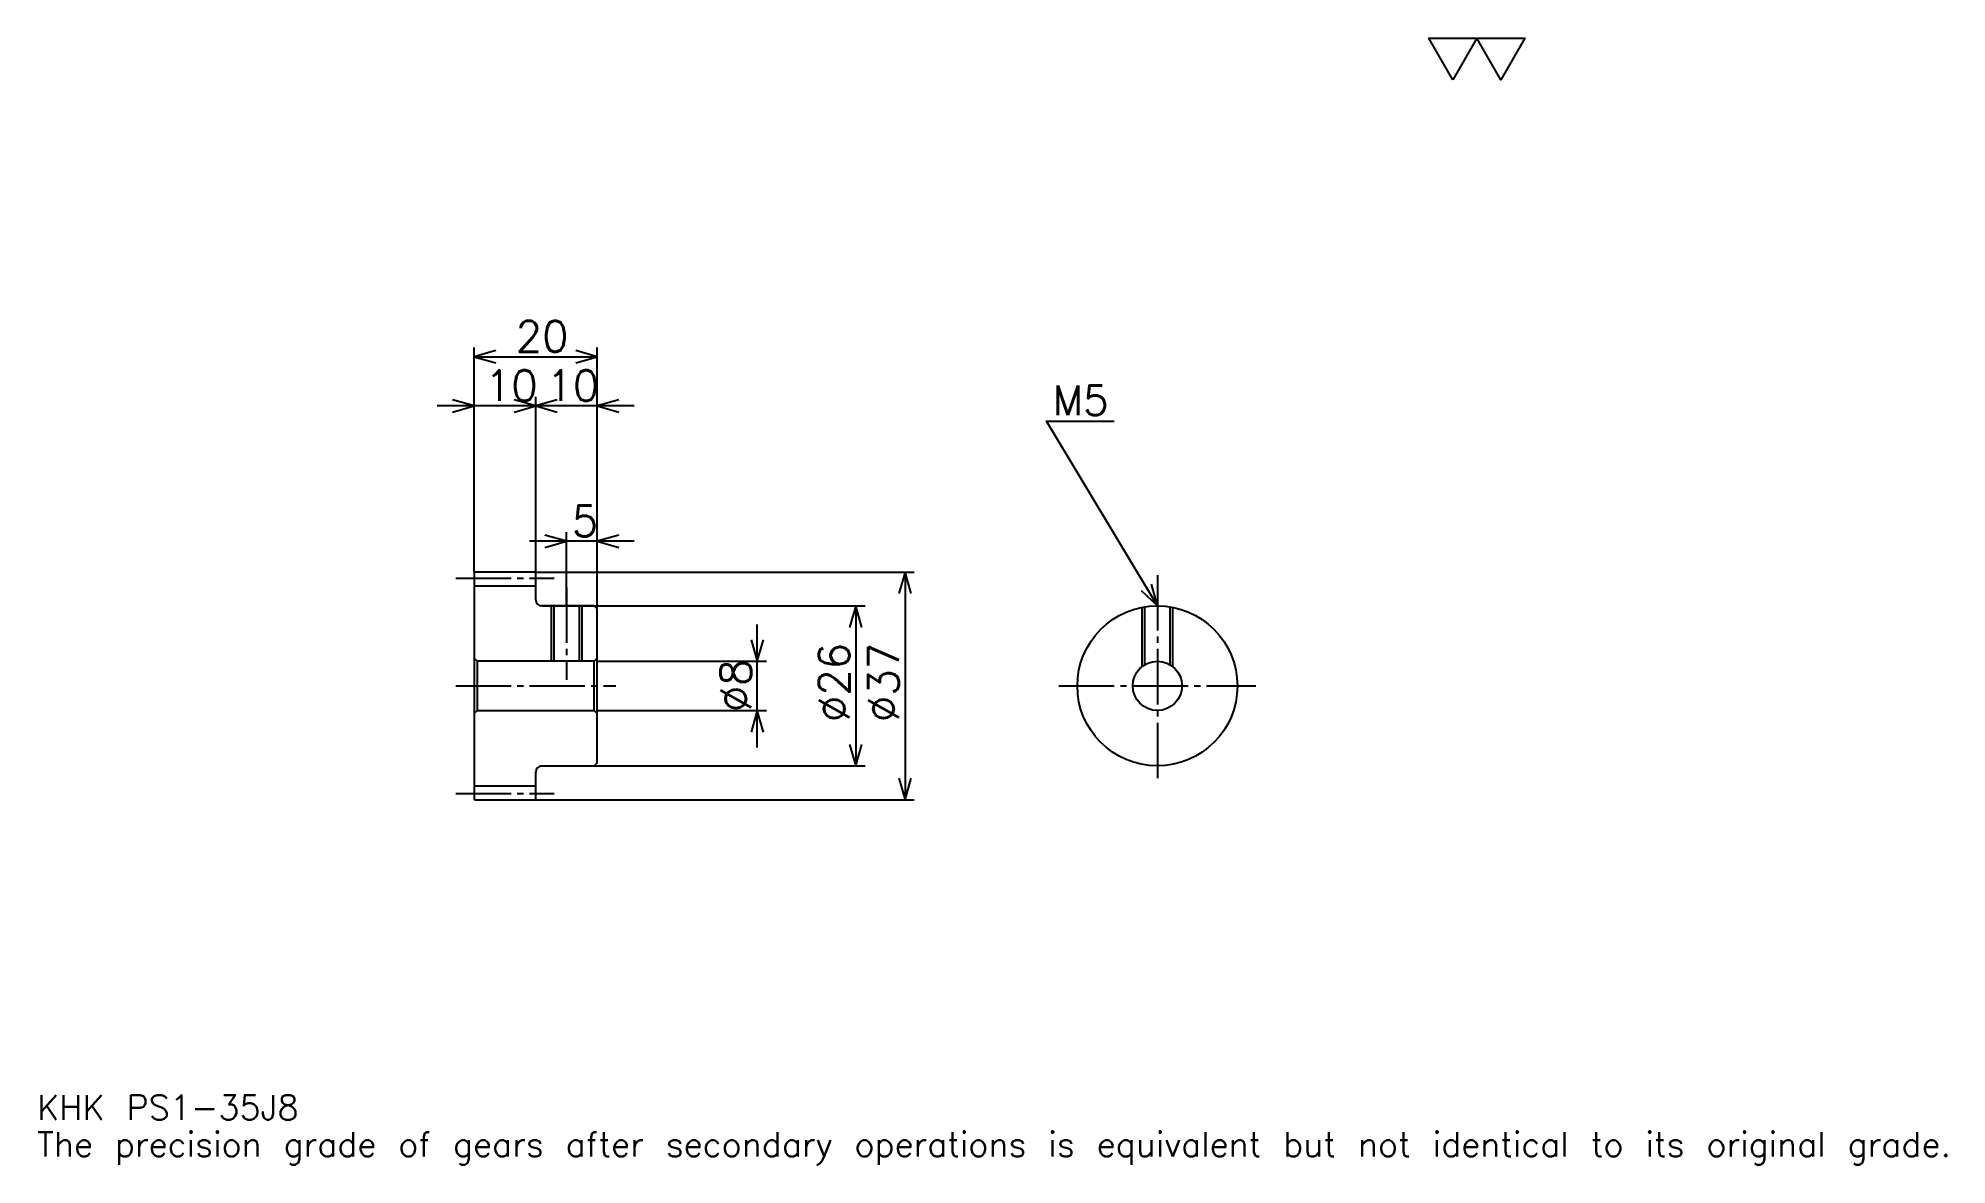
# Model space of a CAD drawing. Extents: x 10 to 320, y 4 to 187.
import ezdxf

# ---------------------------------------------------------------- set-up
doc = ezdxf.new("R2010")
doc.units = 0
doc.linetypes.add('DASHDOT', pattern=[12, 9, -1, 1, -1])
doc.layers.get('0').update_dxf_attribs({"linetype": 'CONTINUOUS'})
doc.layers.add('DASHDOT', color=6, linetype='DASHDOT')
doc.styles.add('KANJI', font='TXT', dxfattribs={"bigfont": 'BIGFONT'})

msp = doc.modelspace()

# ---------------------------------------------------------------- linework, layer by layer
at = {"color": 5}
for p, q in [((81, 100), (81, 136.5)), ((101, 100), (101, 136.5)), ((81, 135), (101, 135)), ((91, 100), (91, 128.5)), ((97, 127), (75, 127)), ((107, 127), (85, 127)), ((96, 100), (96, 106.5)), ((107, 105), (90, 105)), ((81, 99.900002), (81, 100)), ((90.900002, 100), (101, 100)), ((91, 99.900002), (91, 100)), ((96, 94.5), (96, 100)), ((101, 100), (152.5, 100)), ((101, 94), (101, 100)), ((151, 100), (151, 63)), ((92, 94.5), (101, 94.5)), ((101, 94.5), (144.5, 94.5)), ((143, 94.5), (143, 68.5)), ((127, 71.5), (127, 91.5)), ((101, 85.5), (128.5, 85.5)), ((101, 77.5), (128.5, 77.5)), ((92, 68.5), (101, 68.5)), ((101, 68.5), (144.5, 68.5)), ((90.900002, 63), (101, 63)), ((101, 63), (152.5, 63))]:
    msp.add_line(p, q, dxfattribs=at)
at = {"color": 4}
for p, q in [((81, 97.75), (91, 97.75)), ((81.5, 85.5), (81.5, 77.5)), ((100.5, 85.5), (101, 86)), ((100.5, 77.5), (101, 77)), ((81, 65.25), (91, 65.25))]:
    msp.add_line(p, q, dxfattribs=at)
at = {"color": 7}
msp.add_lwpolyline([(240, 180), (236.100006, 186.759995), (251.699997, 186.759995), (247.800003, 180), (243.899994, 186.759995), (240, 180)], dxfattribs=at)
at = {"color": 5}
for points in [[(84.5, 136), (81, 135), (84.5, 134)], [(97.5, 134), (101, 135), (97.5, 136)], [(77.5, 126), (81, 127), (77.5, 128)], [(87.5, 126), (91, 127), (87.5, 128)], [(94.5, 128), (91, 127), (94.5, 126)], [(104.5, 128), (101, 127), (104.5, 126)], [(192, 94.5), (174, 124.5), (185, 124.5)], [(92.5, 104), (96, 105), (92.5, 106)], [(104.5, 106), (101, 105), (104.5, 104)], [(152, 96.5), (151, 100), (150, 96.5)], [(189.341766, 96.986732), (192, 94.5), (191.056763, 98.015717)], [(144, 91), (143, 94.5), (142, 91)], [(126, 89), (127, 85.5), (128, 89)], [(128, 74), (127, 77.5), (126, 74)], [(142, 72), (143, 68.5), (144, 72)], [(150, 66.5), (151, 63), (152, 66.5)]]:
    msp.add_lwpolyline(points, dxfattribs=at)
at = {"color": 4}
for points in [[(91, 95.5), (91, 99.900002), (90.900002, 100), (81.099998, 100), (81, 99.900002), (81, 77)], [(92, 68.5), (100.5, 68.5), (101, 69), (101, 94), (100.5, 94.5), (92, 94.5)], [(93.5, 94.5), (93.5, 85.5)], [(93.934998, 94.5), (93.934998, 85.5)], [(98.065002, 94.5), (98.065002, 85.5)], [(98.5, 94.5), (98.5, 85.5)], [(189.5, 84.622498), (189.5, 94.257355)], [(189.934998, 84.925751), (189.934998, 94.334946)], [(194.065002, 84.925751), (194.065002, 94.334946)], [(194.5, 84.622498), (194.5, 94.257355)], [(81, 77), (81.5, 77.5), (100.5, 77.5), (100.5, 85.5), (81.5, 85.5), (81, 86)], [(81, 77), (81, 63.099998), (81.099998, 63), (90.900002, 63), (91, 63.099998), (91, 67.5)]]:
    msp.add_lwpolyline(points, dxfattribs=at)
for radius in [13, 4]:
    msp.add_circle((192, 81.5), radius, dxfattribs=at)
for centre, start, end in [((92, 95.5), 180, 270), ((92, 67.5), 90, 180)]:
    msp.add_arc(centre, 1, start, end, dxfattribs=at)
at = {"layer": 'DASHDOT', "color": 7}
for p, q in [((192, 99.5), (192, 65.5)), ((78, 99), (94, 99)), ((78, 81.5), (104, 81.5)), ((176, 81.5), (208, 81.5)), ((78, 64), (94, 64))]:
    msp.add_line(p, q, dxfattribs=at)
msp.add_lwpolyline([(96, 97.5), (96, 82.5)], dxfattribs=at)

# ---------------------------------------------------------------- texts
at = {"color": 7, "style": 'KANJI'}
for s, height, p in [('20', 5, (87.75, 135.800003)), ('10', 5, (82.75, 127.800003)), ('10', 5, (92.75, 127.800003)), ('M5', 4.8, (175, 125.5)), ('5', 5, (96.875, 105.800003)), ('KHK PS1-35J8', 4, (10, 11)), ('The precision grade of gears after secondary operations is equivalent but not identical to its original grade.', 4, (10, 5))]:
    msp.add_text(s, height=height, dxfattribs=at).set_placement(p)
for s, p in [('%%c26', (142, 75.625)), ('%%c37', (150, 75.625)), ('%%c8', (126, 77.25))]:
    msp.add_text(s, height=5, rotation=90, dxfattribs=at).set_placement(p)

doc.saveas('drawing.dxf')
